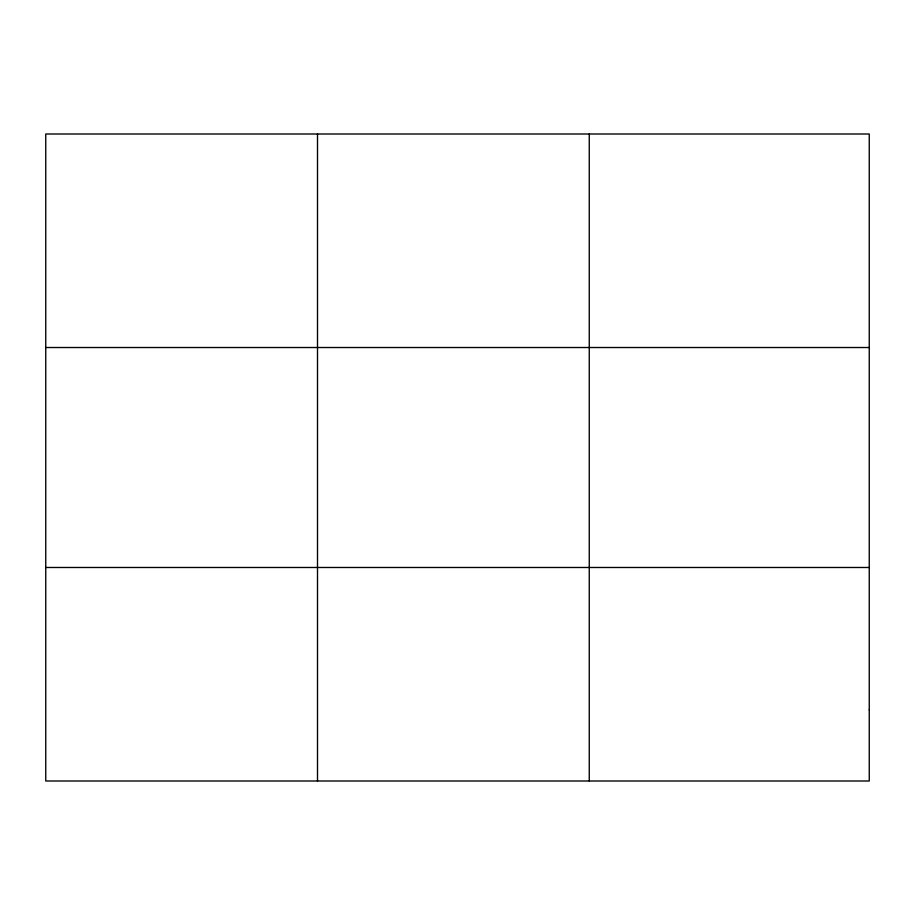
<?xml version="1.0" encoding="UTF-8"?>
<svg xmlns="http://www.w3.org/2000/svg" width="915" height="915" viewBox="0 0 915 915"><rect width="100%" height="100%" fill="white"/><g stroke="black" fill="none" stroke-linecap="round" stroke-linejoin="round"><path stroke-width="1.37" d="M589.26 134.002L589.26 780.998M45.75 347.517L869.25 347.517M45.75 567.483L869.25 567.483M317.505 134.002L317.505 780.998M869.25 709.823L869.25 780.998L45.75 780.998L45.75 134.002L869.25 134.002L869.25 709.823"/></g></svg>
